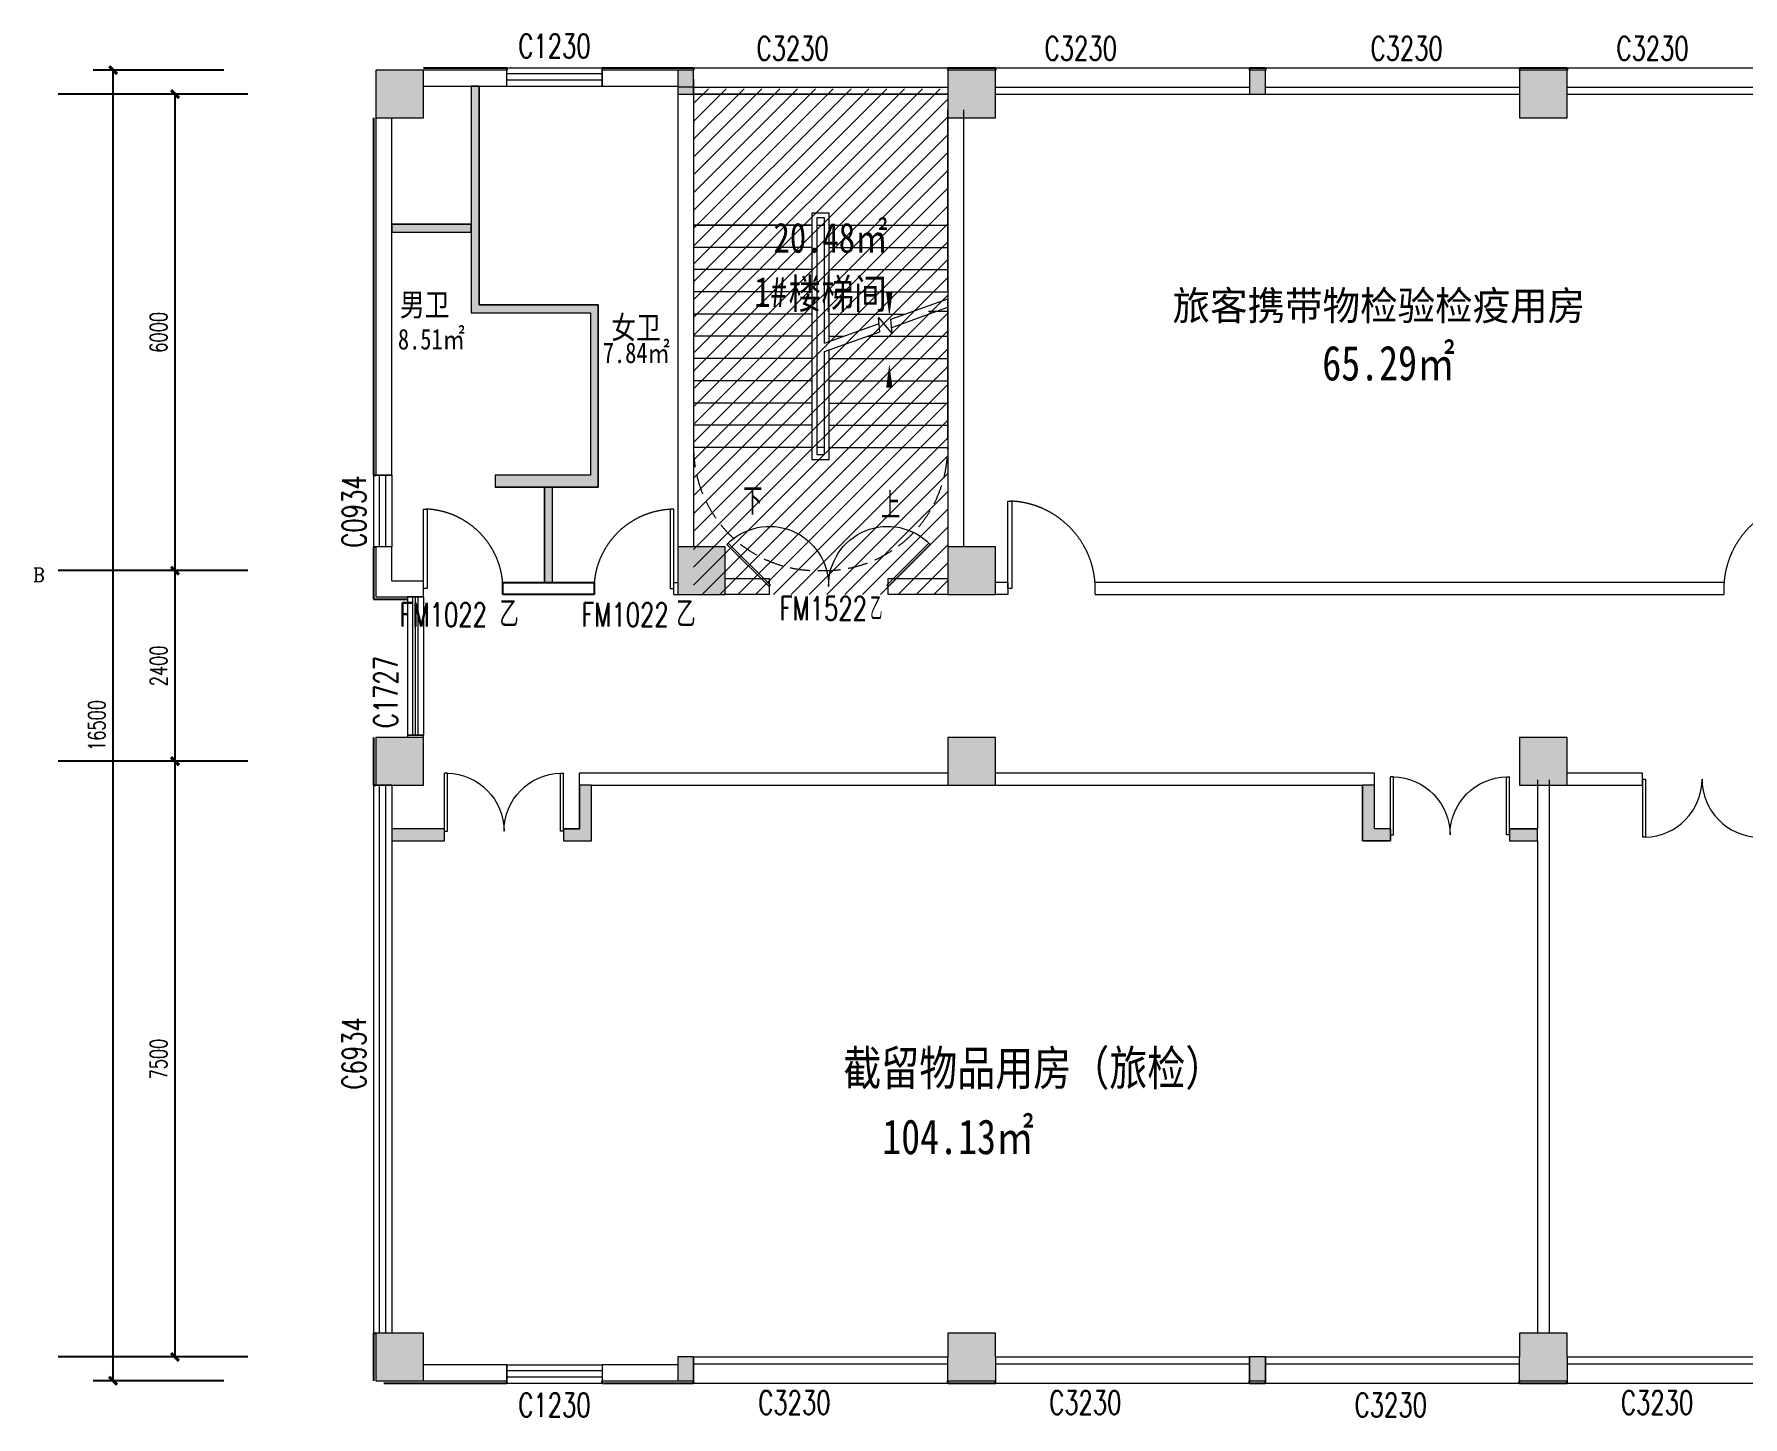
# Model space of a CAD drawing. Header units: millimetres. Extents: x 164760 to 3716174, y -1766400 to 11969.
# Drawn here: x 3338164 to 3359678, y -1622148 to -1604740 of the extents above; entities that cross this region are included whole.
import ezdxf
from ezdxf.enums import TextEntityAlignment as Align

# ---------------------------------------------------------------- set-up
doc = ezdxf.new("R2010")
doc.units = ezdxf.units.MM
doc.header["$LTSCALE"] = 1000
doc.linetypes.add('DASH', pattern=[0.35, 0.25, -0.1])
doc.linetypes.add('HIDDEN', pattern=[0.375, 0.25, -0.125, 0, 0])
doc.layers.get('0').update_dxf_attribs({"color": 253, "linetype": 'CONTINUOUS'})
doc.layers.get('Defpoints').update_dxf_attribs({"color": 250, "linetype": 'CONTINUOUS', "lineweight": 0})
for name, color, linetype in [('AXIS', 253, 'CONTINUOUS'), ('AXIS_TEXT', 253, 'CONTINUOUS'), ('DIM_SYMB', 253, 'CONTINUOUS'), ('FC-Text Annotation', 253, 'CONTINUOUS'), ('HATCH【填充】', 253, 'CONTINUOUS'), ('LATRINE', 253, 'CONTINUOUS'), ('PUB_TEXT', 253, 'CONTINUOUS'), ('SURFACE', 253, 'CONTINUOUS'), ('WINDOW_TEXT', 253, 'CONTINUOUS')]:
    doc.layers.add(name, color=color, linetype=linetype)
for name, color, linetype, lineweight in [('COLUMN', 253, 'CONTINUOUS', 0), ('DOOR【门】', 253, 'CONTINUOUS', 0), ('FC-FLOOR【地材分格】', 253, 'CONTINUOUS', 0), ('FF-Door【门】', 253, 'CONTINUOUS', 0), ('FF-Text【平面文字】', 253, 'CONTINUOUS', 0), ('FF-Win【窗】', 253, 'CONTINUOUS', 0), ('HAT【填充】', 253, 'CONTINUOUS', 0), ('PUB_HATCH', 253, 'CONTINUOUS', 0), ('STAIR', 253, 'CONTINUOUS', 0), ('WALL', 253, 'CONTINUOUS', 0), ('Wall【墙体】', 253, 'CONTINUOUS', 0), ('Wall【新建墙】', 253, 'CONTINUOUS', 0), ('Xline【辅助线】', 253, 'CONTINUOUS', 0)]:
    doc.layers.add(name, color=color, linetype=linetype, lineweight=lineweight)
doc.styles.add('_TCH_AXIS', font='COMPLEX', dxfattribs={"bigfont": 'GBCBIG'})
doc.styles.add('_TCH_DIM', font='SIMPLEX', dxfattribs={"bigfont": 'GBCBIG'})
doc.styles.add('_TCH_DIM_T3', font='SIMPLEX', dxfattribs={"width": 0.705882, "bigfont": 'GBCBIG'})
doc.styles.add('_TCH_WINDOW', font='SIMPLEX', dxfattribs={"bigfont": 'GBCBIG'})
doc.styles.add('宋体', font='', dxfattribs={"width": 0.7})
doc.styles.add('文字', font='')
doc.styles.get('宋体').set_extended_font_data('SimSun')
doc.styles.get('文字').set_extended_font_data('SimSun')
doc.dimstyles.new('_TCH_ARCH&&100', dxfattribs={"dimtxt": 212.5, "dimasz": 100, "dimexe": 250, "dimexo": 300, "dimgap": 100, "dimtad": 1, "dimdec": 0, "dimzin": 0, "dimdsep": 46, "dimtxsty": '_TCH_DIM_T3', "dimblk": 'ARCHTICK', "dimcen": 0.09, "dimclrt": 7, "dimazin": 2, "dimtfac": 1, "dimtdec": 0, "dimtix": 1, "dimtmove": 2, "dimatfit": 3, "dimtolj": 1, "dimtzin": 0, "dimarcsym": 0})

# ---------------------------------------------------------------- blocks, each defined once
blk = doc.blocks.new('$TCHSYS$WIN2D')
for p, q in [((-0.5, 0.5), (0.5, 0.5)), ((-0.5, 0.5), (-0.5, -0.5)), ((0.5, 0.5), (0.5, -0.5)), ((0.5, 0.1667), (-0.5, 0.1667)), ((0.5, -0.1667), (-0.5, -0.1667)), ((-0.5, -0.5), (0.5, -0.5))]:
    blk.add_line(p, q)
blk = doc.blocks.new('$WINLIB2D$00000004')
for p, q in [((-0.5, 0.5), (0.5, 0.5)), ((-0.5, 0.5), (-0.5, -0.5)), ((0.5, -0.5), (0.5, 0.5)), ((-0.5, 0.2406), (0.5, 0.2406)), ((-0.5, -0.5), (0.5, -0.5))]:
    blk.add_line(p, q)
blk = doc.blocks.new('$WINLIB2D$00000005')
for p, q in [((-0.5, 0.5), (0.5, 0.5)), ((-0.5, 0.5), (-0.5, -0.5)), ((0.5, -0.5), (0.5, 0.5)), ((0.5, 0.167), (-0.5, 0.167)), ((0.5, 0), (-0.5, 0)), ((0.5, -0.167), (-0.5, -0.167)), ((-0.5, -0.5), (0.5, -0.5))]:
    blk.add_line(p, q)
blk = doc.blocks.new('海龙_0918165925')
at = {"layer": 'PUB_HATCH'}
for points in [[(-43300, -300), (-43100, -300), (-43100, 0), (-43300, 0)], [(-47100, -600), (-46500, -600), (-46500, 0), (-47100, 0)], [(-39900, -600), (-39300, -600), (-39300, 0), (-39900, 0)], [(-36100, -300), (-35900, -300), (-35900, 0), (-36100, 0)], [(-32700, -600), (-32100, -600), (-32100, 0), (-32700, 0)], [(-43300, -6600), (-42700, -6600), (-42700, -6000), (-43300, -6000)], [(-39900, -6600), (-39300, -6600), (-39300, -6000), (-39900, -6000)], [(-47100, -9000), (-46500, -9000), (-46500, -8400), (-47100, -8400)], [(-39900, -9000), (-39300, -9000), (-39300, -8400), (-39900, -8400)], [(-32700, -9000), (-32100, -9000), (-32100, -8400), (-32700, -8400)], [(-47100, -16500), (-46500, -16500), (-46500, -15900), (-47100, -15900)], [(-39900, -16500), (-39300, -16500), (-39300, -15900), (-39900, -15900)], [(-32700, -16500), (-32100, -16500), (-32100, -15900), (-32700, -15900)], [(-43300, -16500), (-43100, -16500), (-43100, -16200), (-43300, -16200)], [(-36100, -16500), (-35900, -16500), (-35900, -16200), (-36100, -16200)]]:
    blk.add_hatch(color=256, dxfattribs=at).paths.add_polyline_path(points)
at = {"layer": 'COLUMN'}
for p, q in [((-46500, 0), (-47100, 0)), ((-47100, 0), (-47100, -600)), ((-46500, -600), (-46500, 0)), ((-39300, 0), (-39900, 0)), ((-32100, 0), (-32700, 0)), ((-39900, -300), (-39900, -600)), ((-39300, -600), (-39300, -300)), ((-32700, -300), (-32700, -600)), ((-32100, -600), (-32100, -300)), ((-47100, -600), (-46500, -600)), ((-39900, -600), (-39300, -600)), ((-32700, -600), (-32100, -600)), ((-42700, -6000), (-43300, -6000)), ((-43300, -6000), (-43300, -6600)), ((-42700, -6600), (-42700, -6000)), ((-39300, -6000), (-39900, -6000)), ((-39900, -6000), (-39900, -6600)), ((-39300, -6600), (-39300, -6000)), ((-43300, -6600), (-42700, -6600)), ((-39900, -6600), (-39300, -6600)), ((-46500, -8400), (-47100, -8400)), ((-47100, -8400), (-47100, -9000)), ((-46500, -9000), (-46500, -8400)), ((-39300, -8400), (-39900, -8400)), ((-39900, -8400), (-39900, -9000)), ((-39300, -9000), (-39300, -8400)), ((-32100, -8400), (-32700, -8400)), ((-32700, -8400), (-32700, -9000)), ((-32100, -9000), (-32100, -8400)), ((-47100, -9000), (-46500, -9000)), ((-39900, -9000), (-39300, -9000)), ((-32700, -9000), (-32100, -9000)), ((-46500, -15900), (-47100, -15900)), ((-47100, -15900), (-47100, -16500)), ((-46500, -16500), (-46500, -15900)), ((-39300, -15900), (-39900, -15900)), ((-39900, -15900), (-39900, -16200)), ((-39300, -16200), (-39300, -15900)), ((-32100, -15900), (-32700, -15900)), ((-32700, -15900), (-32700, -16200)), ((-32100, -16200), (-32100, -15900)), ((-47100, -16500), (-46500, -16500)), ((-39900, -16500), (-39300, -16500)), ((-32700, -16500), (-32100, -16500))]:
    blk.add_line(p, q, dxfattribs=at)
blk = doc.blocks.new('$DorLib2D$00000002')
for p, q in [((-0.5, 0), (-0.5, 0.4875)), ((-0.475, 0.4875), (-0.5, 0.4875)), ((-0.475, 0), (-0.475, 0.4875)), ((0.475, 0), (0.475, 0.4875)), ((0.475, 0.4875), (0.5, 0.4875)), ((0.5, 0), (0.5, 0.4875)), ((-0.5, 0), (-0.475, 0)), ((0.5, 0), (0.475, 0))]:
    blk.add_line(p, q)
at = {"lineweight": 13}
for centre, start, end in [((-0.4875, 0), 0, 88.53072), ((0.4875, 0), 91.46928, 180)]:
    blk.add_arc(centre, 0.4875, start, end, dxfattribs=at)
blk = doc.blocks.new('DOOR_D01')
at = {"layer": 'DOOR【门】'}
blk.add_lwpolyline([(-0.456, 1), (-0.456, 0), (-0.5, 0), (-0.5, 1)], close=True, dxfattribs=at)
at = {"layer": 'DOOR【门】', "color": 8, "linetype": 'HIDDEN', "ltscale": 15}
blk.add_arc((-0.511, -0.01), 1.011, 0.5915, 87.4664, dxfattribs=at)
blk = doc.blocks.new('_ArchTick')
at = {"color": 2, "linetype": 'ByBlock', "const_width": 0.4}
blk.add_lwpolyline([(-0.5, -0.5), (0.5, 0.5)], dxfattribs=at)
blk = doc.blocks.new('*D618')
at = {"layer": 'AXIS', "color": 0, "lineweight": -2, "transparency": 16777216}
for p, q in [((3479267, -1555362), (3477622, -1555362)), ((3477872, -1571862), (3477872, -1555362)), ((3479267, -1571862), (3477622, -1571862))]:
    blk.add_line(p, q, dxfattribs=at)
at = {"layer": 'Defpoints', "color": 0, "transparency": 16777216}
for p in [(3477872, -1555362), (3479567, -1555362), (3479567, -1571862)]:
    blk.add_point(p, dxfattribs=at)
at = {"layer": 'AXIS', "color": 0, "lineweight": -2, "transparency": 16777216, "xscale": 100, "yscale": 100, "zscale": 100}
for p, rotation in [((3477872, -1555362), 90), ((3477872, -1571862), 270)]:
    blk.add_blockref('_ArchTick', p, dxfattribs=dict(at, rotation=rotation))
at = {"layer": 'AXIS', "color": 7, "transparency": 16777216, "insert": (3477666, -1563612), "char_height": 212.5, "attachment_point": 5, "rotation": 90, "style": '_TCH_DIM_T3'}
blk.add_mtext('\\A1;16500', dxfattribs=at)
blk = doc.blocks.new('*D624')
at = {"layer": 'AXIS', "color": 0, "lineweight": -2, "transparency": 16777216}
for p, q in [((3479337, -1564062), (3478401, -1564062)), ((3478651, -1571562), (3478651, -1564062)), ((3479337, -1571562), (3478401, -1571562))]:
    blk.add_line(p, q, dxfattribs=at)
at = {"layer": 'Defpoints', "color": 0, "transparency": 16777216}
for p in [(3478651, -1564062), (3479637, -1564062), (3479637, -1571562)]:
    blk.add_point(p, dxfattribs=at)
at = {"layer": 'AXIS', "color": 0, "lineweight": -2, "transparency": 16777216, "xscale": 100, "yscale": 100, "zscale": 100}
for p, rotation in [((3478651, -1564062), 90), ((3478651, -1571562), 270)]:
    blk.add_blockref('_ArchTick', p, dxfattribs=dict(at, rotation=rotation))
at = {"layer": 'AXIS', "color": 7, "transparency": 16777216, "insert": (3478444, -1567812), "char_height": 212.5, "attachment_point": 5, "rotation": 90, "style": '_TCH_DIM_T3'}
blk.add_mtext('\\A1;7500', dxfattribs=at)
blk = doc.blocks.new('*D625')
at = {"layer": 'AXIS', "color": 0, "lineweight": -2, "transparency": 16777216}
for p, q in [((3479337, -1561662), (3478401, -1561662)), ((3478651, -1564062), (3478651, -1561662)), ((3479337, -1564062), (3478401, -1564062))]:
    blk.add_line(p, q, dxfattribs=at)
at = {"layer": 'Defpoints', "color": 0, "transparency": 16777216}
for p in [(3478651, -1561662), (3479637, -1561662), (3479637, -1564062)]:
    blk.add_point(p, dxfattribs=at)
at = {"layer": 'AXIS', "color": 0, "lineweight": -2, "transparency": 16777216, "xscale": 100, "yscale": 100, "zscale": 100}
for p, rotation in [((3478651, -1561662), 90), ((3478651, -1564062), 270)]:
    blk.add_blockref('_ArchTick', p, dxfattribs=dict(at, rotation=rotation))
at = {"layer": 'AXIS', "color": 7, "transparency": 16777216, "insert": (3478444, -1562862), "char_height": 212.5, "attachment_point": 5, "rotation": 90, "style": '_TCH_DIM_T3'}
blk.add_mtext('\\A1;2400', dxfattribs=at)
blk = doc.blocks.new('*D626')
at = {"layer": 'AXIS', "color": 0, "lineweight": -2, "transparency": 16777216}
for p, q in [((3479337, -1555662), (3478401, -1555662)), ((3478651, -1561662), (3478651, -1555662)), ((3479337, -1561662), (3478401, -1561662))]:
    blk.add_line(p, q, dxfattribs=at)
at = {"layer": 'Defpoints', "color": 0, "transparency": 16777216}
for p in [(3478651, -1555662), (3479637, -1555662), (3479637, -1561662)]:
    blk.add_point(p, dxfattribs=at)
at = {"layer": 'AXIS', "color": 0, "lineweight": -2, "transparency": 16777216, "xscale": 100, "yscale": 100, "zscale": 100}
for p, rotation in [((3478651, -1555662), 90), ((3478651, -1561662), 270)]:
    blk.add_blockref('_ArchTick', p, dxfattribs=dict(at, rotation=rotation))
at = {"layer": 'AXIS', "color": 7, "transparency": 16777216, "insert": (3478444, -1558662), "char_height": 212.5, "attachment_point": 5, "rotation": 90, "style": '_TCH_DIM_T3'}
blk.add_mtext('\\A1;6000', dxfattribs=at)
blk = doc.blocks.new('海龙0506173763')
at = {"layer": 'Xline【辅助线】'}
for points in [[(-733, 17), (-750, 0), (-1280, 530), (-1263, 547)], [(733, 17), (750, 0), (1280, 530), (1263, 547)]]:
    blk.add_lwpolyline(points, close=True, dxfattribs=at)
at = {"layer": 'Xline【辅助线】', "color": 8}
for centre, start, end in [((-745, 12), 359.1011, 135.9107), ((745, 12), 44.0893, 180.8989)]:
    blk.add_arc(centre, 745, start, end, dxfattribs=at)
blk = doc.blocks.new('海龙0506194425')
at = {"layer": 'WALL'}
for p, q in [((-650, 200), (-1400, 200)), ((-1400, 0), (-650, 0)), ((-650, 0), (-650, 200)), ((1400, 200), (850, 200)), ((850, 200), (850, 0)), ((850, 0), (1400, 0))]:
    blk.add_line(p, q, dxfattribs=at)
at = {"layer": 'Xline【辅助线】'}
blk.add_blockref('海龙0506173763', (100, 100), dxfattribs=at)
blk = doc.blocks.new('海龙0506194634')
at = {"layer": 'Xline【辅助线】', "xscale": -1}
blk.add_blockref('海龙0506194425', (0, 325), dxfattribs=at)
at = {"layer": 'WINDOW_TEXT', "style": '_TCH_WINDOW', "width": 0.705882}
for s, height, p in [('FM1522', 297.5, (-715, 0)), ('乙', 298, (425, 0))]:
    blk.add_text(s, height=height, dxfattribs=at).set_placement(p)
blk = doc.blocks.new('海龙0927230683')
at = {"layer": 'Xline【辅助线】'}
h = blk.add_hatch(dxfattribs=at)
h.set_pattern_fill('ANSI31', color=256, scale=100)
h.set_pattern_definition([(45, (-2534123.11, 1381798.68), (-112.2532015, 112.2532015), [])])
h.paths.add_polyline_path([(-42175, 1583), (-38975, 1583), (-38975, 7948), (-42175, 7948)])
for p, q in [((-44051, 1732), (-44051, 2932)), ((-43951, 1732), (-43951, 2932)), ((-42425, 1582), (-42425, 1732)), ((-42425, 1732), (-42375, 1732)), ((-42425, 1582), (-42375, 1582))]:
    blk.add_line(p, q, dxfattribs=at)
at = {"layer": 'Wall【墙体】'}
blk.add_blockref('海龙0506194634', (-40375, 1257), dxfattribs=at)
blk = doc.blocks.new('海龙_0926164331')
at = {"layer": 'AXIS'}
for p, q in [((-48683.1, -4023.1), (-51071.8, -4023.1)), ((-48683.1, -10023.1), (-51071.8, -10023.1)), ((-48683.1, -12423.1), (-51071.8, -12423.1)), ((-48683.1, -19923.1), (-51071.8, -19923.1))]:
    blk.add_line(p, q, dxfattribs=at)
at = {"layer": 'AXIS_TEXT', "color": 7, "style": '_TCH_AXIS'}
blk.add_text('B', height=177.8, dxfattribs=at).set_placement((-51385.9, -10165.3), (-51242, -10165.3), align=Align.FIT)
at = {"layer": 'AXIS'}
for p1, p2, distance, picture, middle in [((-48683.1, -20223.1), (-48683.1, -3723.1), 1695.5, '*D618', (-50584.8, -11973.1)), ((-48613.5, -10023.1), (-48613.5, -4023.1), 986.2, '*D626', (-49805.9, -7023.1)), ((-48613.5, -12423.1), (-48613.5, -10023.1), 986.2, '*D625', (-49805.9, -11223.1)), ((-48613.5, -19923.1), (-48613.5, -12423.1), 986.2, '*D624', (-49805.9, -16173.1))]:
    dim = blk.add_aligned_dim(p1=p1, p2=p2, distance=distance, dimstyle='_TCH_ARCH&&100', dxfattribs=at)
    dim.commit()
    dim.dimension.update_dxf_attribs({"geometry": picture, "text_midpoint": middle, "insert": (-3528250.3, 1551639)})

msp = doc.modelspace()

# ---------------------------------------------------------------- hatches: boundary and pattern name
at = {"layer": 'HATCH【填充】'}
h = msp.add_hatch(dxfattribs=at)
h.set_pattern_fill('TRIANG', color=4, scale=5)
h.set_pattern_definition([(60, (3778355.65, -1406196.814), (-23.8125, 41.24446), [23.8125, -23.8125]), (120, (3778355.65, -1406196.814), (-47.625, 3e-08), [23.8125, -23.8125]), (0, (3778343.743, -1406176.192), (23.8125, 41.2444598), [23.8125, -23.8125])])
h.paths.add_polyline_path([(3343666, -1607134.2), (3342666, -1607134.2), (3342666, -1607234.2), (3343666, -1607234.2)])
h.paths.add_polyline_path([(3345266.5, -1608149.2), (3343766, -1608149.2), (3343766, -1605394.2), (3343666, -1605394.2), (3343666, -1608249.2), (3345166.5, -1608249.2), (3345166.5, -1610294.2), (3343966, -1610294.2), (3343966, -1610444.2), (3345266.5, -1610444.2)])
h.paths.add_polyline_path([(3344690.2, -1610444.2), (3344590.2, -1610444.2), (3344590.2, -1611644.2), (3344690.2, -1611644.2)])
at = {"layer": 'HAT【填充】', "ltscale": 20}
h = msp.add_hatch(dxfattribs=at)
h.set_pattern_fill('CROSS', color=3, scale=5)
h.paths.add_polyline_path([(3388816, -1614044.2), (3390316, -1614044.2), (3390316, -1614194.2), (3388816, -1614194.2)])
h.paths.add_polyline_path([(3383116, -1614044.2), (3381616, -1614044.2), (3381616, -1614194.2), (3383116, -1614194.2)])
h.paths.add_polyline_path([(3368654.3, -1614044.2), (3367216, -1614044.2), (3367216, -1614194.2), (3368654.3, -1614194.2)])
h.paths.add_polyline_path([(3360016, -1614194.2), (3361516, -1614194.2), (3361516, -1614044.2), (3360016, -1614044.2)])
h.paths.add_polyline_path([(3357091, -1614745.4), (3356741, -1614745.4), (3356741, -1614895.4), (3357091, -1614895.4)])
h.paths.add_polyline_path([(3355241, -1614745.4), (3355041, -1614745.4), (3355041, -1614194.2), (3354891, -1614194.2), (3354891, -1614895.4), (3355241, -1614895.4)])
h.paths.add_polyline_path([(3345179.5, -1614194.2), (3345029.5, -1614194.2), (3345029.5, -1614745.4), (3344829.5, -1614745.4), (3344829.5, -1614895.4), (3345179.5, -1614895.4)])
h.paths.add_polyline_path([(3343329.5, -1614775.5), (3343329.5, -1614775.5), (3343329.5, -1614745.4), (3342666, -1614745.4), (3342666, -1614895.4), (3343329.5, -1614895.4)])

# ---------------------------------------------------------------- linework, layer by layer
at = {"layer": 'DIM_SYMB'}
for points in [[(3347186, -1610405.8, 0, 0, 0), (3347186, -1606284.2, 0, 0, 0), (3348931, -1606284.2, 0, 0, 0), (3348931, -1608294.2, 0, 80, 0), (3348931, -1607994.2, 0, 0, 0)], [(3348931, -1610393.9, 0, 0, 0), (3348931, -1608890.8, 0, 80, 0), (3348931, -1609190.8, 0, 0, 0)]]:
    msp.add_lwpolyline(points, format="xyseb", dxfattribs=at)
at = {"layer": 'FC-FLOOR【地材分格】', "color": 6}
for points in [[(3345266.5, -1608149.2), (3343766, -1608149.2), (3343766, -1605394.2), (3343666, -1605394.2), (3343666, -1608249.2), (3345166.5, -1608249.2), (3345166.5, -1610294.2), (3343966, -1610294.2), (3343966, -1610444.2), (3345266.5, -1610444.2)], [(3343666, -1607134.2), (3342666, -1607134.2), (3342666, -1607234.2), (3343666, -1607234.2)], [(3344690.2, -1610444.2), (3344590.2, -1610444.2), (3344590.2, -1611644.2), (3344690.2, -1611644.2)], [(3345179.5, -1614194.2), (3345029.5, -1614194.2), (3345029.5, -1614745.4), (3344829.5, -1614745.4), (3344829.5, -1614895.4), (3345179.5, -1614895.4)], [(3355241, -1614745.4), (3355041, -1614745.4), (3355041, -1614194.2), (3354891, -1614194.2), (3354891, -1614895.4), (3355241, -1614895.4)], [(3343329.5, -1614775.5), (3343329.5, -1614775.5), (3343329.5, -1614745.4), (3342666, -1614745.4), (3342666, -1614895.4), (3343329.5, -1614895.4)], [(3357091, -1614745.4), (3356741, -1614745.4), (3356741, -1614895.4), (3357091, -1614895.4)]]:
    msp.add_lwpolyline(points, close=True, dxfattribs=at)
at = {"layer": 'FF-Door【门】', "color": 8, "linetype": 'HIDDEN', "ltscale": 15}
msp.add_arc((3360550.7, -1611730.7), 1112.6, 92.53356, 179.40848, dxfattribs=at)
at = {"layer": 'LATRINE'}
for p, q in [((3344066, -1611644.2), (3345216, -1611644.2)), ((3344066, -1611794.2), (3344066, -1611644.2)), ((3345216, -1611794.2), (3344066, -1611794.2)), ((3345216, -1611644.2), (3345216, -1611794.2))]:
    msp.add_line(p, q, dxfattribs=at)
at = {"layer": 'STAIR'}
for p, q in [((3346466, -1605392.6), (3346466, -1607042.6)), ((3349666, -1605494.2), (3346466, -1605494.2)), ((3349666, -1607042.6), (3349666, -1605692.6)), ((3346466, -1607042.6), (3346466, -1609842.6)), ((3348175.5, -1606994.2), (3347956.5, -1606994.2)), ((3347956.5, -1606994.2), (3347956.5, -1610094.2)), ((3348115.5, -1607054.2), (3348016.5, -1607054.2)), ((3348016.5, -1607054.2), (3348016.5, -1610034.2)), ((3348115.5, -1608631), (3348115.5, -1607054.2)), ((3348175.5, -1608609.4), (3348175.5, -1606994.2)), ((3349666, -1607969.5), (3349666, -1607042.6)), ((3347956.5, -1607144.2), (3346466, -1607144.2)), ((3346466, -1607144.2), (3347956.5, -1607144.2)), ((3348016.5, -1607144.2), (3348016.5, -1609944.2)), ((3348016.5, -1607144.2), (3348115.5, -1607144.2)), ((3348115.5, -1608631), (3348115.5, -1607144.2)), ((3348175.5, -1607144.2), (3349666, -1607144.2)), ((3348175.5, -1607144.2), (3349666, -1607144.2)), ((3347956.5, -1607424.2), (3346466, -1607424.2)), ((3348175.5, -1607424.2), (3349666, -1607424.2)), ((3347956.5, -1607704.2), (3346466, -1607704.2)), ((3348175.5, -1607704.2), (3349666, -1607704.2)), ((3347956.5, -1607984.2), (3346466, -1607984.2)), ((3348175.5, -1607984.2), (3349666, -1607984.2)), ((3348952.1, -1608328.9), (3349666, -1608071)), ((3348960.9, -1608432), (3349666, -1608177.4)), ((3349666, -1609842.6), (3349666, -1608075.8)), ((3347956.5, -1608264.2), (3346466, -1608264.2)), ((3348115.5, -1608631), (3348801.9, -1608383.1)), ((3348175.5, -1608264.2), (3349131.2, -1608264.2)), ((3348810.6, -1608486.3), (3348795.5, -1608308.5)), ((3348795.5, -1608308.5), (3348967.9, -1608515)), ((3348967.9, -1608515), (3348952.1, -1608328.9)), ((3349425.6, -1608228.1), (3349666, -1608228.1)), ((3347956.5, -1608544.2), (3346466, -1608544.2)), ((3348115.5, -1608737.4), (3348810.6, -1608486.3)), ((3348175.5, -1608544.2), (3348355.9, -1608544.2)), ((3348650.3, -1608544.2), (3349666, -1608544.2)), ((3347956.5, -1608824.2), (3346466, -1608824.2)), ((3348115.5, -1609944.2), (3348115.5, -1608737.4)), ((3348115.5, -1610034.2), (3348115.5, -1608737.4)), ((3348175.5, -1610094.2), (3348175.5, -1608715.7)), ((3348175.5, -1608824.2), (3349666, -1608824.2)), ((3347956.5, -1609104.2), (3346466, -1609104.2)), ((3348175.5, -1609104.2), (3349666, -1609104.2)), ((3347956.5, -1609384.2), (3346466, -1609384.2)), ((3348175.5, -1609384.2), (3349666, -1609384.2)), ((3347956.5, -1609664.2), (3346466, -1609664.2)), ((3348175.5, -1609664.2), (3349666, -1609664.2)), ((3347956.5, -1609944.2), (3346466, -1609944.2)), ((3347956.5, -1610094.2), (3348175.5, -1610094.2)), ((3348115.5, -1609944.2), (3348016.5, -1609944.2)), ((3348016.5, -1610034.2), (3348115.5, -1610034.2)), ((3348175.5, -1609944.2), (3349666, -1609944.2))]:
    msp.add_line(p, q, dxfattribs=at)
at = {"layer": 'STAIR', "linetype": 'DASH'}
msp.add_lwpolyline([(3349666, -1609944.2, -0.4236953), (3348066, -1611493.4, -0.4236953), (3346466, -1609944.2)], format="xyb", dxfattribs=at)
at = {"layer": 'SURFACE'}
for p, q in [((3343066, -1605164.2), (3344116, -1605164.2)), ((3344116, -1605164.2), (3344116, -1605194.2)), ((3345316, -1605164.2), (3345316, -1605194.2)), ((3345316, -1605164.2), (3346266, -1605164.2)), ((3346266, -1605164.2), (3346466, -1605164.2)), ((3346466, -1605164.2), (3346466, -1605194.2)), ((3349666, -1605164.2), (3349666, -1605194.2)), ((3349666, -1605164.2), (3349966, -1605164.2)), ((3349966, -1605164.2), (3350266, -1605164.2)), ((3350266, -1605164.2), (3350266, -1605194.2)), ((3353466, -1605164.2), (3353466, -1605194.2)), ((3353466, -1605164.2), (3353666, -1605164.2)), ((3353666, -1605164.2), (3353666, -1605194.2)), ((3356866, -1605164.2), (3356866, -1605194.2)), ((3356866, -1605164.2), (3357166, -1605164.2)), ((3357166, -1605164.2), (3357466, -1605164.2)), ((3357466, -1605164.2), (3357466, -1605194.2)), ((3342436, -1605794.2), (3342436, -1610294.2)), ((3342436, -1610294.2), (3342466, -1610294.2)), ((3342436, -1611194.2), (3342466, -1611194.2)), ((3342436, -1611194.2), (3342436, -1611854.2)), ((3342436, -1611854.2), (3342866, -1611854.2)), ((3342436, -1613594.2), (3342436, -1614194.2)), ((3342436, -1614194.2), (3342466, -1614194.2)), ((3342436, -1621094.2), (3342466, -1621094.2)), ((3342436, -1621094.2), (3342436, -1621694.2)), ((3342566, -1621724.2), (3344116, -1621724.2)), ((3344116, -1621724.2), (3344116, -1621694.2)), ((3345316, -1621724.2), (3345316, -1621694.2)), ((3345316, -1621724.2), (3346266, -1621724.2)), ((3346266, -1621724.2), (3346466, -1621724.2)), ((3346466, -1621724.2), (3346466, -1621694.2)), ((3349666, -1621724.2), (3349666, -1621694.2)), ((3349666, -1621724.2), (3349966, -1621724.2)), ((3349966, -1621724.2), (3350266, -1621724.2)), ((3350266, -1621724.2), (3350266, -1621694.2)), ((3353466, -1621724.2), (3353466, -1621694.2)), ((3353466, -1621724.2), (3353666, -1621724.2)), ((3353666, -1621724.2), (3353666, -1621694.2)), ((3356866, -1621724.2), (3356866, -1621694.2)), ((3356866, -1621724.2), (3357166, -1621724.2)), ((3357166, -1621724.2), (3357466, -1621724.2)), ((3357466, -1621724.2), (3357466, -1621694.2))]:
    msp.add_line(p, q, dxfattribs=at)
at = {"layer": 'Wall【墙体】'}
for p, q in [((3344116, -1605194.2), (3343066, -1605194.2)), ((3343066, -1605394.2), (3344116, -1605394.2)), ((3344116, -1605394.2), (3344116, -1605194.2)), ((3346266, -1605194.2), (3345316, -1605194.2)), ((3345316, -1605194.2), (3345316, -1605394.2)), ((3345316, -1605394.2), (3346266, -1605394.2)), ((3346466, -1605194.2), (3346266, -1605194.2)), ((3346266, -1605194.2), (3346266, -1605494.2)), ((3346266, -1605305.1), (3346266, -1611194.2)), ((3346466, -1605494.2), (3346466, -1605194.2)), ((3346466, -1605305.1), (3346466, -1611194.2)), ((3353666, -1605194.2), (3353466, -1605194.2)), ((3353466, -1605194.2), (3353466, -1605494.2)), ((3353666, -1605494.2), (3353666, -1605194.2)), ((3346466, -1605406.7), (3346266, -1605406.7)), ((3346266, -1605494.2), (3346466, -1605494.2)), ((3353466, -1605494.2), (3353666, -1605494.2)), ((3342466, -1605794.2), (3342466, -1610294.2)), ((3342666, -1610294.2), (3342666, -1605794.2)), ((3349666, -1605692.6), (3349666, -1611185.8)), ((3349866, -1605692.6), (3349866, -1611194.2)), ((3342466, -1610294.2), (3342666, -1610294.2)), ((3342666, -1611194.2), (3342466, -1611194.2)), ((3342466, -1611194.2), (3342466, -1611824.2)), ((3342666, -1611624.2), (3342666, -1611194.2)), ((3342666, -1611624.2), (3343066, -1611624.2)), ((3343066, -1611824.2), (3343066, -1611624.2)), ((3342466, -1611824.2), (3342866, -1611824.2)), ((3342866, -1611824.2), (3343066, -1611824.2)), ((3343066, -1613564.2), (3342866, -1613564.2)), ((3342866, -1613564.2), (3342866, -1613594.2)), ((3343066, -1613594.2), (3343066, -1613564.2)), ((3344116, -1621494.2), (3343066, -1621494.2)), ((3344116, -1621694.2), (3344116, -1621494.2)), ((3346266, -1621494.2), (3345316, -1621494.2)), ((3345316, -1621494.2), (3345316, -1621694.2)), ((3346466, -1621394.2), (3346266, -1621394.2)), ((3346266, -1621394.2), (3346266, -1621694.2)), ((3346466, -1621694.2), (3346466, -1621394.2)), ((3353666, -1621394.2), (3353466, -1621394.2)), ((3353466, -1621394.2), (3353466, -1621694.2)), ((3353666, -1621694.2), (3353666, -1621394.2)), ((3343066, -1621694.2), (3344116, -1621694.2)), ((3345316, -1621694.2), (3346266, -1621694.2)), ((3346266, -1621694.2), (3346466, -1621694.2)), ((3353466, -1621694.2), (3353666, -1621694.2))]:
    msp.add_line(p, q, dxfattribs=at)
at = {"layer": 'Wall【墙体】', "color": 6}
for p, q in [((3350424.6, -1611644.2), (3350266, -1611644.2)), ((3350424.6, -1611794.2), (3350266, -1611794.2)), ((3350424.6, -1611644.2), (3350424.6, -1611794.2)), ((3359441.5, -1611644.2), (3351524.6, -1611644.2)), ((3351524.6, -1611794.2), (3351524.6, -1611644.2)), ((3351524.6, -1611794.2), (3359440, -1611794.2)), ((3359438.2, -1611644.2), (3359438.2, -1611794.2)), ((3349666, -1614044.2), (3345029.5, -1614044.2)), ((3345029.5, -1614745.4), (3345029.5, -1614044.2)), ((3345179.5, -1614194.2), (3349666, -1614194.2)), ((3345179.5, -1614895.4), (3345179.5, -1614194.2)), ((3355041, -1614044.2), (3350266, -1614044.2)), ((3350266, -1614194.2), (3354891, -1614194.2)), ((3354891, -1614895.4), (3354891, -1614194.2)), ((3355041, -1614745.4), (3355041, -1614044.2)), ((3357091, -1614126.5), (3357091, -1614745.4)), ((3357241, -1614126.5), (3357241, -1621094.2)), ((3358414.2, -1614044.2), (3357466, -1614044.2)), ((3357466, -1614194.2), (3358414.2, -1614194.2)), ((3358414.2, -1614194.2), (3358414.2, -1614044.2)), ((3343329.5, -1614745.4), (3342666, -1614745.4)), ((3343329.5, -1614895.4), (3343329.5, -1614745.4)), ((3344829.5, -1614745.4), (3344829.5, -1614895.4)), ((3344829.5, -1614745.4), (3345029.5, -1614745.4)), ((3355241, -1614745.4), (3355041, -1614745.4)), ((3355241, -1614895.4), (3355241, -1614745.4)), ((3355241, -1614745.4), (3355241, -1614895.4)), ((3356741, -1614745.4), (3356741, -1614895.4)), ((3356741, -1614745.4), (3357091, -1614745.4)), ((3342666, -1614895.4), (3343329.5, -1614895.4)), ((3344829.5, -1614895.4), (3345179.5, -1614895.4)), ((3355241, -1614895.4), (3354891, -1614895.4)), ((3356741, -1614895.4), (3357091, -1614895.4)), ((3357091, -1614895.4), (3357091, -1621094.2))]:
    msp.add_line(p, q, dxfattribs=at)
at = {"layer": 'Wall【新建墙】', "color": 4}
for p, q in [((3343666, -1605394.2), (3343666, -1608249.2)), ((3343766, -1605394.2), (3343766, -1608149.2)), ((3342666, -1607134.2), (3343666, -1607134.2)), ((3342666, -1607234.2), (3343666, -1607234.2)), ((3343766, -1608149.2), (3345266.5, -1608149.2)), ((3345266.5, -1608149.2), (3345266.5, -1610444.2)), ((3343666, -1608249.2), (3345166.5, -1608249.2)), ((3345166.5, -1608249.2), (3345166.5, -1610294.2)), ((3345166.5, -1610294.2), (3343966, -1610294.2)), ((3343966, -1610294.2), (3343966, -1610444.2)), ((3345266.5, -1610444.2), (3343966, -1610444.2))]:
    msp.add_line(p, q, dxfattribs=at)

# ---------------------------------------------------------------- block references
at = {"layer": 'AXIS'}
msp.add_blockref('海龙_0926164331', (3389536.3, -1601471.1), dxfattribs=at)
at = {"layer": 'COLUMN'}
msp.add_blockref('海龙_0918165925', (3389566, -1605194.2), dxfattribs=at)
at = {"layer": 'FF-Door【门】'}
for name, p, xscale, yscale, zscale in [('DOOR_D01', (3343566, -1611719.2), 1000, 1000, 1000), ('DOOR_D01', (3345716, -1611719.2), -999.9999999995345, 999.9999999995345, 999.9999999995345), ('DOOR_D01', (3350974.6, -1611719.2), 1100, 1100, 1100), ('$DorLib2D$00000002', (3344079.5, -1614775.5), -1500, 1500, -1500), ('$DorLib2D$00000002', (3355991, -1614820.4), -1500, 1500, -1500)]:
    msp.add_blockref(name, p, dxfattribs=dict(at, xscale=xscale, yscale=yscale, zscale=zscale))
at = {"layer": 'FF-Door【门】', "xscale": 1500, "yscale": 1500, "zscale": -1500, "rotation": 180}
msp.add_blockref('$DorLib2D$00000002', (3359164.2, -1614119.2), dxfattribs=at)
at = {"layer": 'FF-Win【窗】'}
ref = msp.add_blockref('$TCHSYS$WIN2D', (3344716, -1605279.2), dxfattribs=dict(at, xscale=1200, yscale=-230, zscale=1200))
ref.add_attrib('A', 'C1230', (3344261, -1605038), dxfattribs={"layer": 'WINDOW_TEXT', "height": 297.5, "style": '_TCH_WINDOW', "width": 0.705882})
ref = msp.add_blockref('$WINLIB2D$00000004', (3348066, -1605329.2), dxfattribs=dict(at, xscale=3200, yscale=-330, zscale=3200))
ref.add_attrib('A', 'C3230', (3347259.8, -1605068), dxfattribs={"layer": 'WINDOW_TEXT', "height": 297.5, "style": '_TCH_WINDOW', "width": 0.705882})
ref = msp.add_blockref('$WINLIB2D$00000004', (3351866, -1605329.2), dxfattribs=dict(at, xscale=3200, yscale=-330, zscale=3200))
ref.add_attrib('A', 'C3230', (3350887.5, -1605068), dxfattribs={"layer": 'WINDOW_TEXT', "height": 297.5, "style": '_TCH_WINDOW', "width": 0.705882})
ref = msp.add_blockref('$WINLIB2D$00000004', (3355266, -1605329.2), dxfattribs=dict(at, xscale=3200, yscale=-330, zscale=3200))
ref.add_attrib('A', 'C3230', (3354990.8, -1605068), dxfattribs={"layer": 'WINDOW_TEXT', "height": 297.5, "style": '_TCH_WINDOW', "width": 0.705882})
ref = msp.add_blockref('$WINLIB2D$00000004', (3359066, -1605329.2), dxfattribs=dict(at, xscale=3200, yscale=-330, zscale=3200))
ref.add_attrib('A', 'C3230', (3358087.5, -1605068), dxfattribs={"layer": 'WINDOW_TEXT', "height": 297.5, "style": '_TCH_WINDOW', "width": 0.705882})
ref = msp.add_blockref('$TCHSYS$WIN2D', (3342551, -1610744.2), dxfattribs=dict(at, xscale=900, yscale=230, zscale=900, rotation=270))
ref.add_attrib('A', 'C0934', (3342339.8, -1611205.7), dxfattribs={"layer": 'WINDOW_TEXT', "height": 297.5, "rotation": 90, "style": '_TCH_WINDOW', "width": 0.705882})
ref = msp.add_blockref('$WINLIB2D$00000005', (3342966, -1612694.2), dxfattribs=dict(at, xscale=1740, yscale=200, zscale=1740, rotation=270))
ref.add_attrib('A', 'C1727', (3342739.8, -1613477.9), dxfattribs={"layer": 'WINDOW_TEXT', "height": 297.5, "rotation": 90, "style": '_TCH_WINDOW', "width": 0.705882})
ref = msp.add_blockref('$TCHSYS$WIN2D', (3342551, -1617644.2), dxfattribs=dict(at, xscale=6900, yscale=230, zscale=6900, rotation=270))
ref.add_attrib('A', 'C6934', (3342339.8, -1618027), dxfattribs={"layer": 'WINDOW_TEXT', "height": 297.5, "rotation": 90, "style": '_TCH_WINDOW', "width": 0.705882})
ref = msp.add_blockref('$TCHSYS$WIN2D', (3344716, -1621609.2), dxfattribs=dict(at, xscale=1200, yscale=230, zscale=1200))
ref.add_attrib('A', 'C1230', (3344261, -1622148), dxfattribs={"layer": 'WINDOW_TEXT', "height": 297.5, "style": '_TCH_WINDOW', "width": 0.705882})
ref = msp.add_blockref('$WINLIB2D$00000004', (3348066, -1621559.2), dxfattribs=dict(at, xscale=3200, yscale=330, zscale=3200))
ref.add_attrib('A', 'C3230', (3347281.3, -1622118), dxfattribs={"layer": 'WINDOW_TEXT', "height": 297.5, "style": '_TCH_WINDOW', "width": 0.705882})
ref = msp.add_blockref('$WINLIB2D$00000004', (3351866, -1621559.2), dxfattribs=dict(at, xscale=3200, yscale=330, zscale=3200))
ref.add_attrib('A', 'C3230', (3350944.8, -1622118), dxfattribs={"layer": 'WINDOW_TEXT', "height": 297.5, "style": '_TCH_WINDOW', "width": 0.705882})
ref = msp.add_blockref('$WINLIB2D$00000004', (3355266, -1621559.2), dxfattribs=dict(at, xscale=3200, yscale=330, zscale=3200))
ref.add_attrib('A', 'C3230', (3354791, -1622148), dxfattribs={"layer": 'WINDOW_TEXT', "height": 297.5, "style": '_TCH_WINDOW', "width": 0.705882})
ref = msp.add_blockref('$WINLIB2D$00000004', (3359066, -1621559.2), dxfattribs=dict(at, xscale=3200, yscale=330, zscale=3200))
ref.add_attrib('A', 'C3230', (3358144.8, -1622118), dxfattribs={"layer": 'WINDOW_TEXT', "height": 297.5, "style": '_TCH_WINDOW', "width": 0.705882})
at = {"layer": 'Xline【辅助线】'}
msp.add_blockref('海龙0927230683', (3388641.1, -1613376.5), dxfattribs=at)

# ---------------------------------------------------------------- texts
at = {"layer": 'FC-Text Annotation', "width": 0.8}
for s, height, style, p in [('男卫', 285.83, '宋体', (3342768.2, -1608289.4)), ('8.51㎡', 258.48, '文字', (3342743.7, -1608709.6)), ('女卫', 285.83, '宋体', (3345430.6, -1608576.6)), ('7.84㎡', 258.48, '文字', (3345324.1, -1608880.8)), ('65.29㎡', 438.58, '文字', (3354382.4, -1609100.4)), ('截留物品用房（旅检）', 438.58, '文字', (3348350.6, -1617975.7)), ('104.13㎡', 438.58, '文字', (3348841.7, -1618840.9))]:
    msp.add_text(s, height=height, dxfattribs=dict(at, style=style)).set_placement(p)
at = {"layer": 'FF-Text【平面文字】', "style": '文字', "width": 0.95}
msp.add_text('旅客携带物检验检疫用房', height=364.552, dxfattribs=at).set_placement((3352496.6, -1608341.1, 0))
at = {"layer": 'PUB_TEXT', "style": '宋体', "width": 0.8}
for s, p in [('20.48㎡', (3347472.7, -1607491.8)), ('楼梯间', (3347661.9, -1608197.7)), ('1#', (3347229.9, -1608174.7))]:
    msp.add_text(s, height=377.64, dxfattribs=at).set_placement(p)
at = {"layer": 'PUB_TEXT', "color": 7, "style": '_TCH_DIM'}
for s, p in [('下', (3347091.1, -1610790.3)), ('上', (3348826.7, -1610843.9))]:
    msp.add_text(s, height=337.6, dxfattribs=at).set_placement(p)
at = {"layer": 'WINDOW_TEXT', "style": '_TCH_WINDOW', "width": 0.705882}
for p in [(3342765.8, -1612198.3), (3345055, -1612198.3)]:
    msp.add_text('FM1022', height=297.5, dxfattribs=at).set_placement(p)
at = {"layer": 'WINDOW_TEXT', "style": '_TCH_WINDOW'}
for p in [(3344020.6, -1612207.7), (3346248.4, -1612207.7)]:
    msp.add_text('乙', height=337.6, dxfattribs=at).set_placement(p)

doc.saveas('drawing.dxf')
